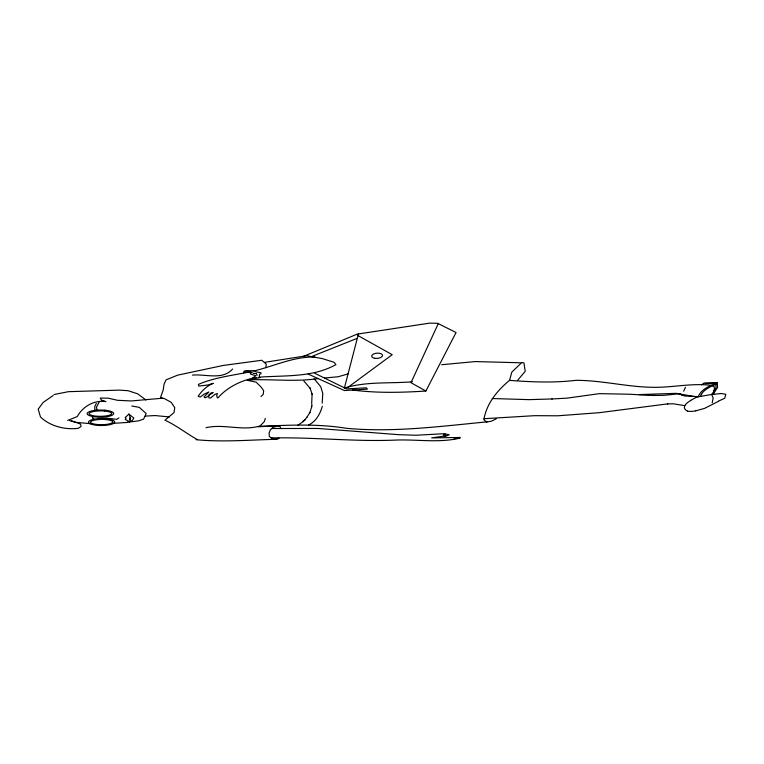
<?xml version="1.0" encoding="UTF-8"?>
<svg xmlns="http://www.w3.org/2000/svg" width="764" height="764" viewBox="0 0 764 764"><rect width="100%" height="100%" fill="white"/><g stroke="black" fill="none" stroke-linecap="round" stroke-linejoin="round"><path stroke-width="1.15" d="M311.674 403.526L312.104 393.766M322.179 403.153L322.79 393.403L320.699 386.641L314.119 378.753M265.872 367.656L266.244 364.113L261.804 360.274L223.289 365.44L177.668 375.143L166.103 379.842L164.088 384.034L163.114 390.289L160.488 397.49M711.761 394.3L713.366 392.113L714.55 388.456L713.91 386.336L712.478 385.82M129.517 421.728L130.587 418.376L128.973 414.155L133.843 418.07L132.267 420.572L129.517 421.728L125.2 419.417L126.089 418.261L125.2 417.564L128.973 414.002M311.511 406.572L311.989 404.366M358.536 333.591L344.383 388.055C366.539 381.246 389.64 383.7 412.321 381.78M243.678 372.756L244.117 371.132L246.266 370.588L254.469 370.76L256.217 371.887L260.858 372.679L261.002 373.749L259.502 374.255L259.302 377.435M265.309 418.452L264.306 421.594L260.19 425.882C242.551 431.402 224.062 423.533 206.032 427.697M309.697 412.999L311.96 406.133M322.293 406.352C320.192 413.878 315.971 421.623 308.56 424.985M712.182 402.867L713.165 398.073L711.914 395.036M714.445 392.285L717.577 387.405L717.186 382.525M683.684 391.235L685.451 387.291M130.109 417.555L129.508 418.901L130.329 419.703M438.135 323.926L410.994 382.697L425.873 391.034L456.06 332.512L437.571 323.277L429.616 323.143L357.199 334.135L303.862 356.186M96.331 403.43L94.784 406.467L94.87 410.43M99.291 401.845L96.503 407.097L96.999 410.163M713.509 391.665L716.021 387.644L716.011 383.394L705.162 383.557M306.746 417.478L309.993 412.388M701.639 384.855L704.083 383.003L717.339 382.573M713.194 394.224L714.445 392.343M303.948 420.907L306.985 417.163M517.467 380.52L525.221 371.285L523.913 362.814L521.736 362.594M232.619 368.983C222.735 380.443 205.545 373.882 192.452 375.095M261.002 396.506L263.198 394.425L263.675 390.719L261.317 387.291L256.15 382.172L247.173 380.291M347.859 387.434L392.209 354.697L357.953 335.539M53.203 395.466L43.156 402.447L38.2 409.17L40.492 416.982C50.386 426.407 64.873 429.874 78.215 428.356L81.06 426.465L80.564 424.115L71.272 420.611M297.96 425.137L303.289 421.566M118.964 417.879L116.796 419.321L107.17 418.242L97.888 418.481M302.955 421.174L305.447 419.656M718.542 401.301L704.685 408.329L695.746 410.87M690.589 400.441L696.73 397.032M496.228 418.844L491.414 421.184L486.544 422.043L483.851 419.684C486.544 403.564 497.192 390.528 509.512 380.396L511.842 372.125L521.487 362.814L475.38 361.563L441.697 364.714M251.786 378.734L255.835 375.659L250.439 374.14L250.325 373.415L252.368 372.221L245.559 371.972L243.993 372.66M718.657 401.043L724.73 398.264L725.8 394.253L721.168 393.517L713.433 394.348M67.643 420.429L77.24 416.59C82.923 406.324 94.106 399.878 105.919 401.606L101.411 400.135L100.256 398.054L108.412 398.187L117.408 400.288L131.217 400.957L162.627 398.206M312.38 356.234L356.549 338.595M348.059 373.911L338.204 376.748L324.633 377.999M250.64 371.657L250.344 371.715C232.982 375.439 214.77 377.32 198.401 384.397L198.821 386.135L208.209 384.922L213.28 383.299C206.958 385.839 201.877 390.671 198.143 396.287L200.235 397.022L203.998 394.262L208.83 391.989L204.017 396.974L205.115 397.767L207.732 396.611L210.406 393.336L213.127 392.495L208.715 395.427L208.916 397.843L210.577 398.034L214.818 394.405L217.434 393.527L216.67 395.838L217.482 397.929L218.074 397.738C227.691 386.756 242.217 379.994 256.398 377.435M253.495 371.027C273.722 366.338 293.519 356.473 314.653 357.065M697.007 396.993L713.729 394.128M54.072 394.53L68.388 391.684L119.327 390.127L128.075 390.71L137.682 393.823L145.924 399.992M251.958 379.068L260.104 377.607M264.707 362.327L306.736 355.718L322.532 358.66L333.963 362.26L335.921 364.609C312.705 377.636 284.877 375.286 259.216 377.158M676.98 394.023L663.859 395.332L652.781 395.466M667.879 403.85L599.081 412.713L557.682 415.797L534.59 415.673L484.099 418.72M552.181 398.951L529.07 399.648L492.264 398.531M318.512 378.514C295.229 382.162 271.755 378.839 248.405 379.928M487.012 421.862C440.341 426.35 393.259 432.634 346.35 428.298C317.709 423.562 288.792 425.147 259.922 426.293M257.965 426.77L278.707 425.834L273.015 427.305L270.408 429.798L269.1 433.073L269.3 436.368L271.526 438.164L275.623 438.756L279.003 438.211L277.17 439.281C250.162 439.892 223.078 442.289 196.109 439.711M112.814 423.361L127.645 422.425M145.236 416.103L155.016 415.559L169.541 416.934M90.696 423.695L75.254 422.272L69.686 420.697M126.977 422.311L138.59 420.859L143.556 419.14L146.21 413.582L139.315 407.374L131.809 405.999M551.847 398.989L567.069 398.139L599.463 393.641L629.947 394.243L648.063 395.37M425.873 391.034C401.463 392.601 376.805 393.221 352.5 390.012M639.306 394.577L676.274 393.336L694.008 396.478M667.44 403.965L673.122 403.774L684.84 405.655M271.736 428.528L317.91 428.461L398.875 434.697L415.931 435.241L443.903 433.723L449.165 434.706L447.589 435.585L431.708 437.896L460.31 437.466L459.88 438.144C438.679 443.177 416.8 439.185 395.303 440.093C353.913 441.84 312.677 436.96 271.306 437.992M677.897 393.985L679.903 393.995L684.448 395.981L698.554 396.678M648.416 395.332L655.416 395.494M253.113 373.405L255.921 373.481M509.855 380.377C531.849 382.067 554.062 382.965 576.018 380.329C602.366 380.3 628.123 387.291 654.547 387.31C673.552 387.434 692.279 382.945 711.208 385.352M160.583 397.777L164.394 398.579L171.298 402.427L174.746 407.632L174.011 412.617L164.957 420.181C176.131 425.281 186.024 433.159 196.845 439.319M308.169 374.054L344.43 390.538L367.369 389.162L366.472 387.816L346.627 388.905L314.758 373.281M278.745 425.92L280.178 426.723L280.684 428.585M680.227 393.957L681.708 395.131M303.862 380.988L310.585 388.828M256.379 373.462L257.076 375.382M310.003 387.835L312.218 394.568M700.865 396.124A7.879 3.132 -12 0 1 701.495 394.214M701.619 394.043A26.024 10.276 -12.3 0 1 716.613 384.158M698.793 396.611A10.018 3.982 -12 0 1 699.585 394.186A28.172 11.126 -12.3 0 1 715.792 383.48M695.632 410.87A11.298 4.431 -11.6 0 1 687.457 411.156M687.39 411.022A19.31 7.573 -11.8 0 1 690.732 400.527M453.787 439.29A3.066 1.251 -6.6 0 1 458.658 438.374M445.956 436.082A2.521 1.041 -6.4 0 1 443.578 435.404A2.521 1.041 -6.4 0 1 445.211 434.114M94.01 419.092A3.705 1.566 1.7 0 1 93.695 416.581M105.824 419.579A18.813 7.841 1.4 0 0 96.321 419.789A12.444 5.205 1.5 0 0 92.998 420.496A7.821 3.276 1.6 0 0 90.887 421.527A3.323 1.394 1.7 0 0 91.298 423.065A7.85 3.304 1.7 0 0 93.915 423.982A12.568 5.31 1.6 0 0 97.544 424.536A19.186 8.137 1.7 0 0 106.96 424.326A12.558 5.3 1.6 0 0 110.264 423.619A7.821 3.295 1.5 0 0 112.394 422.597A3.304 1.394 1.4 0 0 112.041 421.069A7.793 3.276 1.4 0 0 109.453 420.143A12.434 5.205 1.5 0 0 105.824 419.579M104.668 411.061A19.09 8.07 1.6 0 0 95.013 411.261A12.635 5.358 1.7 0 0 91.642 411.987A7.936 3.371 1.8 0 0 89.503 413.047A3.371 1.432 1.9 0 0 89.923 414.632A7.965 3.4 1.8 0 0 92.587 415.578A12.768 5.463 1.8 0 0 96.264 416.151A19.482 8.385 1.8 0 0 105.833 415.95A12.749 5.463 1.7 0 0 109.185 415.234A7.946 3.4 1.6 0 0 111.343 414.183A3.352 1.432 1.5 0 0 110.981 412.598A7.917 3.371 1.6 0 0 108.345 411.643A12.625 5.358 1.6 0 0 104.668 411.061M104.964 410.22A21.067 8.901 1.6 0 0 94.306 410.44A14.611 6.198 1.7 0 0 90.4 411.29A9.922 4.221 1.8 0 0 87.717 412.608A5.367 2.282 1.9 0 0 88.395 415.138A9.961 4.25 1.8 0 0 91.728 416.313A14.764 6.322 1.8 0 0 95.987 416.972A21.497 9.244 1.8 0 0 106.521 416.752A14.745 6.322 1.7 0 0 110.388 415.922A9.932 4.25 1.6 0 0 113.082 414.613A5.338 2.282 1.5 0 0 112.518 412.092A9.894 4.221 1.6 0 0 109.233 410.898A14.602 6.198 1.6 0 0 104.964 410.22M106.12 418.767A20.752 8.643 1.4 0 0 95.624 418.987A14.401 6.026 1.5 0 0 91.775 419.818A9.779 4.097 1.6 0 0 89.13 421.107A5.281 2.216 1.7 0 0 89.799 423.562A9.817 4.126 1.7 0 0 93.065 424.698A14.545 6.141 1.6 0 0 97.257 425.338A21.163 8.977 1.7 0 0 107.638 425.099A14.526 6.141 1.6 0 0 111.458 424.287A9.789 4.126 1.5 0 0 114.113 423.017A5.252 2.216 1.4 0 0 113.559 420.572A9.751 4.097 1.4 0 0 110.322 419.417A14.382 6.016 1.5 0 0 106.12 418.767M374.541 358.268A5.453 2.617 -4.9 0 0 382.563 355.356A5.453 2.617 -4.9 0 0 374.284 353.732A5.453 2.617 -4.9 0 0 374.541 358.268"/></g></svg>
